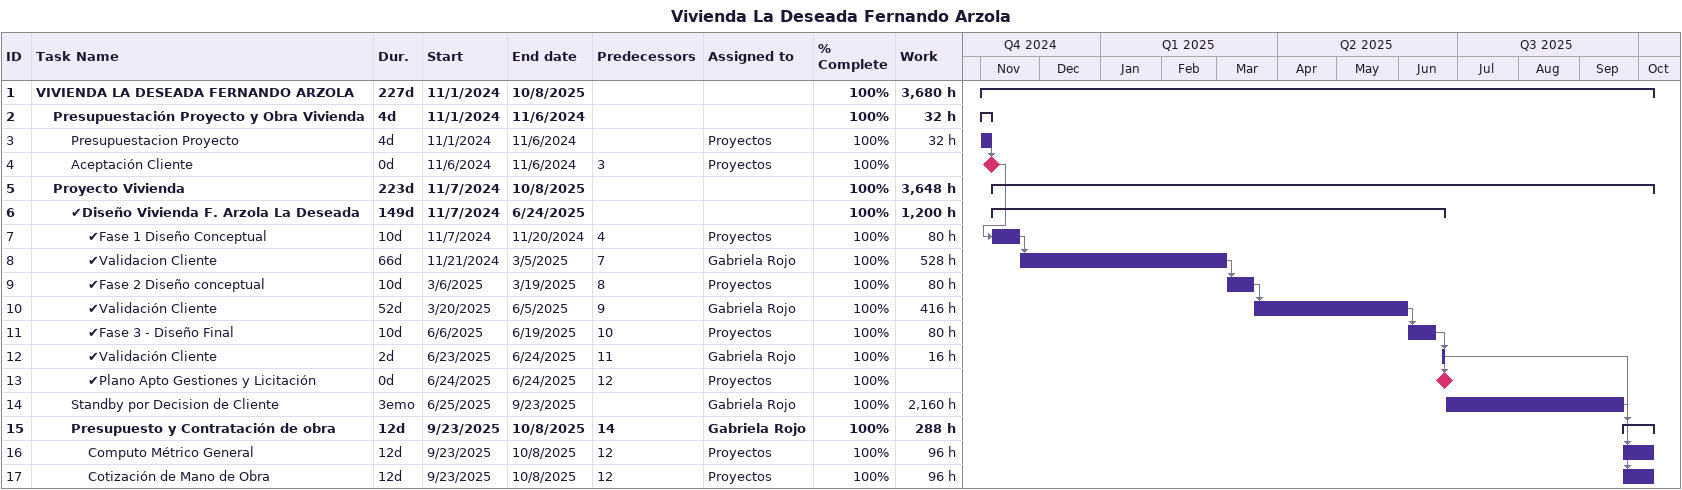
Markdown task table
Vivienda La Deseada Fernando Arzola

| ID | Level | Task | Duration | Start | Finish | Predecessors | Resources | % complete | Work (h) |
|---|---|---|---|---|---|---|---|---|---|
| 1 | 1 | **VIVIENDA LA DESEADA FERNANDO ARZOLA** | 227d | 2024-11-01 | 2025-10-08 |  |  | 100 | 3680 |
| 2 | 2 | **Presupuestación Proyecto y Obra Vivienda** | 4d | 2024-11-01 | 2024-11-06 |  |  | 100 | 32 |
| 3 | 3 | Presupuestacion Proyecto | 4d | 2024-11-01 | 2024-11-06 |  | Proyectos | 100 | 32 |
| 4 | 3 | Aceptación Cliente | 0d | 2024-11-06 | 2024-11-06 | 3 | Proyectos | 100 |  |
| 5 | 2 | **Proyecto Vivienda** | 223d | 2024-11-07 | 2025-10-08 |  |  | 100 | 3648 |
| 6 | 3 | **✔Diseño Vivienda F. Arzola La Deseada** | 149d | 2024-11-07 | 2025-06-24 |  |  | 100 | 1200 |
| 7 | 4 | ✔Fase 1 Diseño Conceptual | 10d | 2024-11-07 | 2024-11-20 | 4 | Proyectos | 100 | 80 |
| 8 | 4 | ✔Validacion Cliente | 66d | 2024-11-21 | 2025-03-05 | 7 | Gabriela Rojo | 100 | 528 |
| 9 | 4 | ✔Fase 2 Diseño conceptual | 10d | 2025-03-06 | 2025-03-19 | 8 | Proyectos | 100 | 80 |
| 10 | 4 | ✔Validación Cliente | 52d | 2025-03-20 | 2025-06-05 | 9 | Gabriela Rojo | 100 | 416 |
| 11 | 4 | ✔Fase 3 - Diseño Final | 10d | 2025-06-06 | 2025-06-19 | 10 | Proyectos | 100 | 80 |
| 12 | 4 | ✔Validación Cliente | 2d | 2025-06-23 | 2025-06-24 | 11 | Gabriela Rojo | 100 | 16 |
| 13 | 4 | ✔Plano Apto Gestiones y Licitación | 0d | 2025-06-24 | 2025-06-24 | 12 | Proyectos | 100 |  |
| 14 | 3 | Standby por Decision de Cliente | 3emo | 2025-06-25 | 2025-09-23 |  | Gabriela Rojo | 100 | 2160 |
| 15 | 3 | **Presupuesto y Contratación de obra** | 12d | 2025-09-23 | 2025-10-08 | 14 | Gabriela Rojo | 100 | 288 |
| 16 | 4 | Computo Métrico General | 12d | 2025-09-23 | 2025-10-08 | 12 | Proyectos | 100 | 96 |
| 17 | 4 | Cotización de Mano de Obra | 12d | 2025-09-23 | 2025-10-08 | 12 | Proyectos | 100 | 96 |
